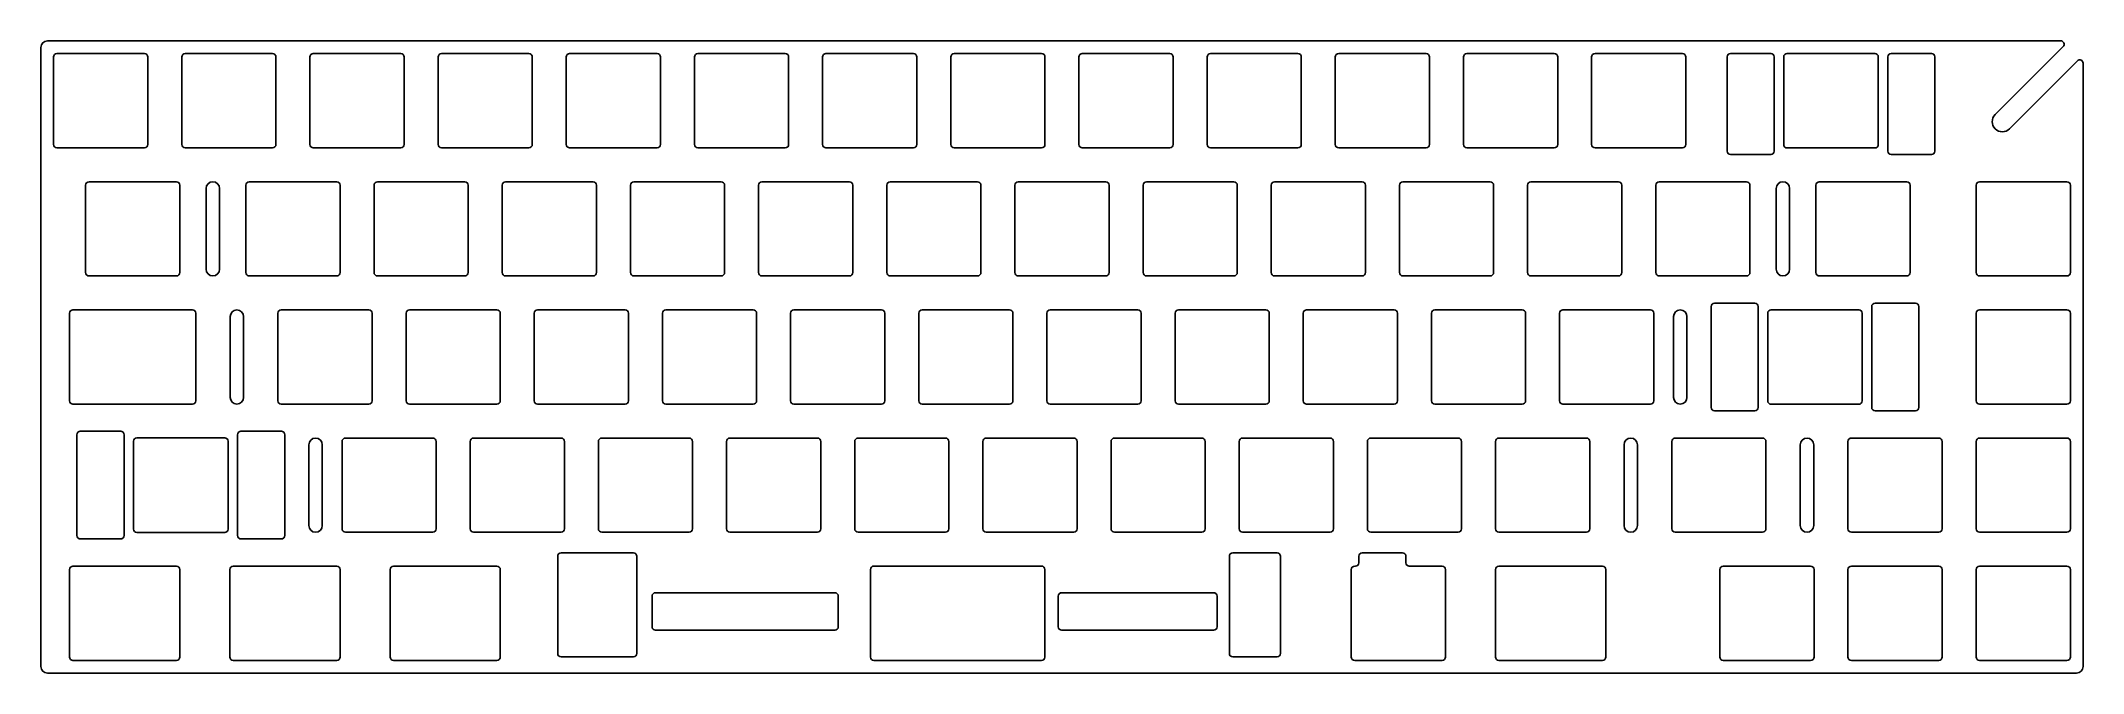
# Model space of a CAD drawing. Extents: x 2722 to 3025, y 1604 to 1698.
import ezdxf

# ---------------------------------------------------------------- set-up
doc = ezdxf.new("R2010")
doc.units = 0
doc.header["$MEASUREMENT"] = 0
doc.layers.get('0').update_dxf_attribs({"linetype": 'CONTINUOUS'})
doc.layers.add('VISIBLE', color=7, linetype='CONTINUOUS')

msp = doc.modelspace()

# ---------------------------------------------------------------- linework, layer by layer
at = {"color": 4}
for p, q in [((2721.81, 1696.87), (2721.81, 1604.87)), ((2722.81, 1697.87), (3022.03, 1697.87)), ((3022.39, 1697.02), (3012.28, 1686.91)), ((2723.71, 1682.47), (2723.71, 1695.47)), ((2724.21, 1695.97), (2737.21, 1695.97)), ((2737.71, 1695.47), (2737.71, 1682.47)), ((2742.76, 1682.47), (2742.76, 1695.47)), ((2743.26, 1695.97), (2756.26, 1695.97)), ((2756.76, 1695.47), (2756.76, 1682.47)), ((2761.81, 1682.47), (2761.81, 1695.47)), ((2762.31, 1695.97), (2775.31, 1695.97)), ((2775.81, 1695.47), (2775.81, 1682.47)), ((2780.86, 1682.47), (2780.86, 1695.47)), ((2781.36, 1695.97), (2794.36, 1695.97)), ((2794.86, 1695.47), (2794.86, 1682.47)), ((2799.91, 1682.47), (2799.91, 1695.47)), ((2800.41, 1695.97), (2813.41, 1695.97)), ((2813.91, 1695.47), (2813.91, 1682.47)), ((2818.96, 1682.47), (2818.96, 1695.47)), ((2819.46, 1695.97), (2832.46, 1695.97)), ((2832.96, 1695.47), (2832.96, 1682.47)), ((2838.01, 1682.47), (2838.01, 1695.47)), ((2838.51, 1695.97), (2851.51, 1695.97)), ((2852.01, 1695.47), (2852.01, 1682.47)), ((2857.06, 1682.47), (2857.06, 1695.47)), ((2857.56, 1695.97), (2870.56, 1695.97)), ((2871.06, 1695.47), (2871.06, 1682.47)), ((2876.11, 1682.47), (2876.11, 1695.47)), ((2876.61, 1695.97), (2889.61, 1695.97)), ((2890.11, 1695.47), (2890.11, 1682.47)), ((2895.16, 1682.47), (2895.16, 1695.47)), ((2895.66, 1695.97), (2908.66, 1695.97)), ((2909.16, 1695.47), (2909.16, 1682.47)), ((2914.21, 1682.47), (2914.21, 1695.47)), ((2914.71, 1695.97), (2927.71, 1695.97)), ((2928.21, 1695.47), (2928.21, 1682.47)), ((2933.26, 1682.47), (2933.26, 1695.47)), ((2933.76, 1695.97), (2946.76, 1695.97)), ((2947.26, 1695.47), (2947.26, 1682.47)), ((2952.31, 1682.47), (2952.31, 1695.47)), ((2952.81, 1695.97), (2965.81, 1695.97)), ((2966.31, 1695.47), (2966.31, 1682.47)), ((2987.89, 1695.99), (2981.36, 1695.99)), ((2987.89, 1695.99), (2994.41, 1695.99)), ((3014.4, 1684.79), (3024.51, 1694.89)), ((3025.36, 1694.54), (3025.36, 1604.87)), ((3012.28, 1684.79), (3012.28, 1684.79)), ((2737.21, 1681.97), (2724.21, 1681.97)), ((2756.26, 1681.97), (2743.26, 1681.97)), ((2775.31, 1681.97), (2762.31, 1681.97)), ((2794.36, 1681.97), (2781.36, 1681.97)), ((2813.41, 1681.97), (2800.41, 1681.97)), ((2832.46, 1681.97), (2819.46, 1681.97)), ((2851.51, 1681.97), (2838.51, 1681.97)), ((2870.56, 1681.97), (2857.56, 1681.97)), ((2889.61, 1681.97), (2876.61, 1681.97)), ((2908.66, 1681.97), (2895.66, 1681.97)), ((2927.71, 1681.97), (2914.71, 1681.97)), ((2946.76, 1681.97), (2933.76, 1681.97)), ((2965.81, 1681.97), (2952.81, 1681.97)), ((2728.47, 1663.42), (2728.47, 1676.42)), ((2728.97, 1676.92), (2741.97, 1676.92)), ((2742.47, 1676.42), (2742.47, 1663.42)), ((2746.38, 1663.92), (2746.38, 1675.92)), ((2748.38, 1663.92), (2748.38, 1675.92)), ((2752.29, 1663.42), (2752.29, 1676.42)), ((2752.79, 1676.92), (2765.79, 1676.92)), ((2766.29, 1676.42), (2766.29, 1663.42)), ((2771.34, 1663.42), (2771.34, 1676.42)), ((2771.84, 1676.92), (2784.84, 1676.92)), ((2785.34, 1676.42), (2785.34, 1663.42)), ((2790.39, 1663.42), (2790.39, 1676.42)), ((2790.89, 1676.92), (2803.89, 1676.92)), ((2804.39, 1676.42), (2804.39, 1663.42)), ((2809.44, 1663.42), (2809.44, 1676.42)), ((2809.94, 1676.92), (2822.94, 1676.92)), ((2823.44, 1676.42), (2823.44, 1663.42)), ((2828.49, 1663.42), (2828.49, 1676.42)), ((2828.99, 1676.92), (2841.99, 1676.92)), ((2842.49, 1676.42), (2842.49, 1663.42)), ((2847.54, 1663.42), (2847.54, 1676.42)), ((2848.04, 1676.92), (2861.04, 1676.92)), ((2861.54, 1676.42), (2861.54, 1663.42)), ((2866.59, 1663.42), (2866.59, 1676.42)), ((2867.09, 1676.92), (2880.09, 1676.92)), ((2880.59, 1676.42), (2880.59, 1663.42)), ((2885.64, 1663.42), (2885.64, 1676.42)), ((2886.14, 1676.92), (2899.14, 1676.92)), ((2899.64, 1676.42), (2899.64, 1663.42)), ((2904.69, 1663.42), (2904.69, 1676.42)), ((2905.19, 1676.92), (2918.19, 1676.92)), ((2918.69, 1676.42), (2918.69, 1663.42)), ((2923.74, 1663.42), (2923.74, 1676.42)), ((2924.24, 1676.92), (2937.24, 1676.92)), ((2937.74, 1676.42), (2937.74, 1663.42)), ((2942.79, 1663.42), (2942.79, 1676.42)), ((2943.29, 1676.92), (2956.29, 1676.92)), ((2956.79, 1676.42), (2956.79, 1663.42)), ((2961.84, 1663.42), (2961.84, 1676.42)), ((2962.34, 1676.92), (2975.34, 1676.92)), ((2975.84, 1676.42), (2975.84, 1663.42)), ((2979.74, 1663.92), (2979.74, 1675.92)), ((2981.74, 1663.92), (2981.74, 1675.92)), ((2985.65, 1663.42), (2985.65, 1676.42)), ((2986.15, 1676.92), (2999.15, 1676.92)), ((2999.65, 1676.42), (2999.65, 1663.42)), ((3009.46, 1663.42), (3009.46, 1676.42)), ((3009.96, 1676.92), (3022.96, 1676.92)), ((3023.46, 1676.42), (3023.46, 1663.42)), ((2741.97, 1662.92), (2728.97, 1662.92)), ((2765.79, 1662.92), (2752.79, 1662.92)), ((2784.84, 1662.92), (2771.84, 1662.92)), ((2803.89, 1662.92), (2790.89, 1662.92)), ((2822.94, 1662.92), (2809.94, 1662.92)), ((2841.99, 1662.92), (2828.99, 1662.92)), ((2861.04, 1662.92), (2848.04, 1662.92)), ((2880.09, 1662.92), (2867.09, 1662.92)), ((2899.14, 1662.92), (2886.14, 1662.92)), ((2918.19, 1662.92), (2905.19, 1662.92)), ((2937.24, 1662.92), (2924.24, 1662.92)), ((2956.29, 1662.92), (2943.29, 1662.92)), ((2975.34, 1662.92), (2962.34, 1662.92)), ((2999.15, 1662.92), (2986.15, 1662.92)), ((3022.96, 1662.92), (3009.96, 1662.92)), ((2726.59, 1657.87), (2744.36, 1657.87)), ((2757.55, 1657.87), (2770.55, 1657.87)), ((2776.6, 1657.87), (2789.6, 1657.87)), ((2795.65, 1657.87), (2808.65, 1657.87)), ((2814.7, 1657.87), (2827.7, 1657.87)), ((2833.75, 1657.87), (2846.75, 1657.87)), ((2852.8, 1657.87), (2865.8, 1657.87)), ((2871.85, 1657.87), (2884.85, 1657.87)), ((2890.9, 1657.87), (2903.9, 1657.87)), ((2909.95, 1657.87), (2922.95, 1657.87)), ((2929, 1657.87), (2942, 1657.87)), ((2948.05, 1657.87), (2961.05, 1657.87)), ((3009.96, 1657.87), (3022.96, 1657.87)), ((2726.09, 1644.37), (2726.09, 1657.37)), ((2744.86, 1657.37), (2744.86, 1644.37)), ((2749.95, 1644.87), (2749.95, 1656.87)), ((2751.95, 1644.87), (2751.95, 1656.87)), ((2757.05, 1644.37), (2757.05, 1657.37)), ((2771.05, 1657.37), (2771.05, 1644.37)), ((2776.1, 1644.37), (2776.1, 1657.37)), ((2790.1, 1657.37), (2790.1, 1644.37)), ((2795.15, 1644.37), (2795.15, 1657.37)), ((2809.15, 1657.37), (2809.15, 1644.37)), ((2814.2, 1644.37), (2814.2, 1657.37)), ((2828.2, 1657.37), (2828.2, 1644.37)), ((2833.25, 1644.37), (2833.25, 1657.37)), ((2847.25, 1657.37), (2847.25, 1644.37)), ((2852.3, 1644.37), (2852.3, 1657.37)), ((2866.3, 1657.37), (2866.3, 1644.37)), ((2871.35, 1644.37), (2871.35, 1657.37)), ((2885.35, 1657.37), (2885.35, 1644.37)), ((2890.4, 1644.37), (2890.4, 1657.37)), ((2904.4, 1657.37), (2904.4, 1644.37)), ((2909.45, 1644.37), (2909.45, 1657.37)), ((2923.45, 1657.37), (2923.45, 1644.37)), ((2928.5, 1644.37), (2928.5, 1657.37)), ((2942.5, 1657.37), (2942.5, 1644.37)), ((2947.55, 1644.37), (2947.55, 1657.37)), ((2961.55, 1657.37), (2961.55, 1644.37)), ((2964.48, 1644.87), (2964.48, 1656.87)), ((2966.48, 1644.87), (2966.48, 1656.87)), ((3009.46, 1644.37), (3009.46, 1657.37)), ((3023.46, 1657.37), (3023.46, 1644.37)), ((2744.36, 1643.87), (2726.59, 1643.87)), ((2770.55, 1643.87), (2757.55, 1643.87)), ((2789.6, 1643.87), (2776.6, 1643.87)), ((2808.65, 1643.87), (2795.65, 1643.87)), ((2827.7, 1643.87), (2814.7, 1643.87)), ((2846.75, 1643.87), (2833.75, 1643.87)), ((2865.8, 1643.87), (2852.8, 1643.87)), ((2884.85, 1643.87), (2871.85, 1643.87)), ((2903.9, 1643.87), (2890.9, 1643.87)), ((2922.95, 1643.87), (2909.95, 1643.87)), ((2942, 1643.87), (2929, 1643.87)), ((2961.05, 1643.87), (2948.05, 1643.87)), ((3022.96, 1643.87), (3009.96, 1643.87)), ((2761.65, 1625.82), (2761.65, 1637.82)), ((2763.65, 1625.82), (2763.65, 1637.82)), ((2766.58, 1625.32), (2766.58, 1638.32)), ((2767.08, 1638.82), (2780.08, 1638.82)), ((2780.58, 1638.32), (2780.58, 1625.32)), ((2785.63, 1625.32), (2785.63, 1638.32)), ((2786.13, 1638.82), (2799.13, 1638.82)), ((2799.63, 1638.32), (2799.63, 1625.32)), ((2804.68, 1625.32), (2804.68, 1638.32)), ((2805.18, 1638.82), (2818.18, 1638.82)), ((2818.68, 1638.32), (2818.68, 1625.32)), ((2823.73, 1625.32), (2823.73, 1638.32)), ((2824.23, 1638.82), (2837.23, 1638.82)), ((2837.73, 1638.32), (2837.73, 1625.32)), ((2842.78, 1625.32), (2842.78, 1638.32)), ((2843.28, 1638.82), (2856.28, 1638.82)), ((2856.78, 1638.32), (2856.78, 1625.32)), ((2861.83, 1625.32), (2861.83, 1638.32)), ((2862.33, 1638.82), (2875.33, 1638.82)), ((2875.83, 1638.32), (2875.83, 1625.32)), ((2880.88, 1625.32), (2880.88, 1638.32)), ((2881.38, 1638.82), (2894.38, 1638.82)), ((2894.88, 1638.32), (2894.88, 1625.32)), ((2899.93, 1625.32), (2899.93, 1638.32)), ((2900.43, 1638.82), (2913.43, 1638.82)), ((2913.93, 1638.32), (2913.93, 1625.32)), ((2918.98, 1625.32), (2918.98, 1638.32)), ((2919.48, 1638.82), (2932.48, 1638.82)), ((2932.98, 1638.32), (2932.98, 1625.32)), ((2938.03, 1625.32), (2938.03, 1638.32)), ((2938.53, 1638.82), (2951.53, 1638.82)), ((2952.03, 1638.32), (2952.03, 1625.32)), ((2957.12, 1625.82), (2957.12, 1637.82)), ((2959.12, 1625.82), (2959.12, 1637.82)), ((2964.22, 1625.32), (2964.22, 1638.32)), ((2964.72, 1638.82), (2977.72, 1638.82)), ((2978.22, 1638.32), (2978.22, 1625.32)), ((2983.32, 1625.82), (2983.32, 1637.82)), ((2985.32, 1625.82), (2985.32, 1637.82)), ((2990.41, 1625.32), (2990.41, 1638.32)), ((2990.91, 1638.82), (3003.91, 1638.82)), ((3004.41, 1638.32), (3004.41, 1625.32)), ((3009.46, 1625.32), (3009.46, 1638.32)), ((3009.96, 1638.82), (3022.96, 1638.82)), ((3023.46, 1638.32), (3023.46, 1625.32)), ((2780.08, 1624.82), (2767.08, 1624.82)), ((2799.13, 1624.82), (2786.13, 1624.82)), ((2818.18, 1624.82), (2805.18, 1624.82)), ((2837.23, 1624.82), (2824.23, 1624.82)), ((2856.28, 1624.82), (2843.28, 1624.82)), ((2875.33, 1624.82), (2862.33, 1624.82)), ((2894.38, 1624.82), (2881.38, 1624.82)), ((2913.43, 1624.82), (2900.43, 1624.82)), ((2932.48, 1624.82), (2919.48, 1624.82)), ((2951.53, 1624.82), (2938.53, 1624.82)), ((2977.72, 1624.82), (2964.72, 1624.82)), ((3003.91, 1624.82), (2990.91, 1624.82)), ((3022.96, 1624.82), (3009.96, 1624.82)), ((2799.13, 1621.74), (2809.89, 1621.74)), ((2898.46, 1621.24), (2898.46, 1606.79)), ((2898.96, 1621.74), (2905.56, 1621.74)), ((2899.13, 1621.74), (2905.13, 1621.74)), ((2906.06, 1606.79), (2906.06, 1621.24)), ((2918.21, 1621.77), (2924.21, 1621.77)), ((2726.09, 1606.27), (2726.09, 1619.27)), ((2726.59, 1619.77), (2739.59, 1619.77)), ((2749.91, 1606.27), (2749.91, 1619.27)), ((2750.41, 1619.77), (2763.41, 1619.77)), ((2773.72, 1606.27), (2773.72, 1619.27)), ((2774.22, 1619.77), (2787.22, 1619.77)), ((2810.39, 1606.79), (2810.39, 1620.29)), ((2845.13, 1619.29), (2845.13, 1606.24)), ((2858.68, 1619.79), (2845.63, 1619.79)), ((2916.59, 1606.27), (2916.59, 1619.27)), ((2930.59, 1619.27), (2930.59, 1606.27)), ((2940.91, 1619.77), (2953.91, 1619.77)), ((2954.41, 1619.27), (2954.41, 1606.27)), ((2971.36, 1606.27), (2971.36, 1619.27)), ((2971.86, 1619.77), (2984.86, 1619.77)), ((2985.36, 1619.27), (2985.36, 1606.27)), ((2990.41, 1606.27), (2990.41, 1619.27)), ((2990.91, 1619.77), (3003.91, 1619.77)), ((3004.41, 1619.27), (3004.41, 1606.27)), ((3009.46, 1606.27), (3009.46, 1619.27)), ((3009.96, 1619.77), (3022.96, 1619.77)), ((3023.46, 1619.27), (3023.46, 1606.27)), ((2799.13, 1606.29), (2809.89, 1606.29)), ((2905.56, 1606.29), (2898.96, 1606.29)), ((2722.81, 1603.87), (3023.36, 1603.87)), ((2739.59, 1605.77), (2726.59, 1605.77)), ((2763.41, 1605.77), (2750.41, 1605.77)), ((2787.22, 1605.77), (2774.22, 1605.77)), ((2845.63, 1605.74), (2858.68, 1605.74)), ((2930.09, 1605.77), (2917.09, 1605.77)), ((2953.91, 1605.77), (2940.91, 1605.77)), ((2984.86, 1605.77), (2971.86, 1605.77)), ((3003.91, 1605.77), (2990.91, 1605.77)), ((3022.96, 1605.77), (3009.96, 1605.77)), ((3023.36, 1603.87), (3024.36, 1603.87))]:
    msp.add_line(p, q, dxfattribs=at)
for points in [[(2972.45, 1695.49, -0.414214), (2972.95, 1695.99), (2978.95, 1695.99, -0.414214), (2979.45, 1695.49)], [(2979.45, 1695.49), (2979.45, 1681.47, -0.414214), (2978.95, 1680.97), (2972.95, 1680.97, -0.414214), (2972.45, 1681.47), (2972.45, 1695.49)], [(2996.33, 1695.49, -0.414214), (2996.83, 1695.99), (3002.83, 1695.99, -0.414214), (3003.33, 1695.49)], [(3003.33, 1695.49), (3003.33, 1681.47, -0.414214), (3002.83, 1680.97), (2996.83, 1680.97, -0.414214), (2996.33, 1681.47), (2996.33, 1695.49)]]:
    msp.add_lwpolyline(points, format="xyb", dxfattribs=at)
for points in [[(2981.36, 1681.94), (2994.41, 1681.94, 0.414214), (2994.91, 1682.44), (2994.91, 1695.49, 0.414214), (2994.41, 1695.99), (2981.36, 1695.99, 0.414214), (2980.86, 1695.49), (2980.86, 1682.44, 0.414214)], [(2970.07, 1658.37, -0.414214), (2970.57, 1658.87), (2976.57, 1658.87, -0.414214), (2977.07, 1658.37), (2977.07, 1643.37, -0.414214), (2976.57, 1642.87), (2970.57, 1642.87, -0.414214), (2970.07, 1643.37)], [(2978.98, 1643.84), (2992.03, 1643.84, 0.414214), (2992.53, 1644.34), (2992.53, 1657.39, 0.414214), (2992.03, 1657.89), (2978.98, 1657.89, 0.414214), (2978.48, 1657.39), (2978.48, 1644.34, 0.414214)], [(2993.94, 1658.37, -0.414214), (2994.44, 1658.87), (3000.44, 1658.87, -0.414214), (3000.94, 1658.37), (3000.94, 1643.37, -0.414214), (3000.44, 1642.87), (2994.44, 1642.87, -0.414214), (2993.94, 1643.37)], [(2727.18, 1639.32, -0.414214), (2727.68, 1639.82), (2733.68, 1639.82, -0.414214), (2734.18, 1639.32), (2734.18, 1624.32, -0.414214), (2733.68, 1623.82), (2727.68, 1623.82, -0.414214), (2727.18, 1624.32)], [(2751.06, 1639.32, -0.414214), (2751.56, 1639.82), (2757.56, 1639.82, -0.414214), (2758.06, 1639.32), (2758.06, 1624.32, -0.414214), (2757.56, 1623.82), (2751.56, 1623.82, -0.414214), (2751.06, 1624.32)], [(2736.09, 1624.79), (2749.14, 1624.79, 0.414214), (2749.64, 1625.29), (2749.64, 1638.34, 0.414214), (2749.14, 1638.84), (2736.09, 1638.84, 0.414214), (2735.59, 1638.34), (2735.59, 1625.29, 0.414214)], [(2840.34, 1615.33, 0.414214), (2839.84, 1615.83), (2813.16, 1615.83, 0.414214), (2812.66, 1615.33), (2812.66, 1610.75, 0.414214), (2813.16, 1610.25), (2839.84, 1610.25, 0.414214), (2840.34, 1610.75)], [(2896.63, 1615.33, 0.414214), (2896.13, 1615.83), (2873.54, 1615.83, 0.414214), (2873.04, 1615.33), (2873.04, 1610.75, 0.414214), (2873.54, 1610.25), (2896.13, 1610.25, 0.414214), (2896.63, 1610.75)]]:
    msp.add_lwpolyline(points, format="xyb", close=True, dxfattribs=at)
for centre, radius, start, end in [((2722.81, 1696.87), 1, 90, 180), ((3022.03, 1697.37, 0), 0.5, 315, 90), ((2724.21, 1695.47), 0.5, 90, 180), ((2737.21, 1695.47), 0.5, 0, 90), ((2743.26, 1695.47), 0.5, 90, 180), ((2756.26, 1695.47), 0.5, 0, 90), ((2762.31, 1695.47), 0.5, 90, 180), ((2775.31, 1695.47), 0.5, 0, 90), ((2781.36, 1695.47), 0.5, 90, 180), ((2794.36, 1695.47), 0.5, 0, 90), ((2800.41, 1695.47), 0.5, 90, 180), ((2813.41, 1695.47), 0.5, 0, 90), ((2819.46, 1695.47), 0.5, 90, 180), ((2832.46, 1695.47), 0.5, 0, 90), ((2838.51, 1695.47), 0.5, 90, 180), ((2851.51, 1695.47), 0.5, 0, 90), ((2857.56, 1695.47), 0.5, 90, 180), ((2870.56, 1695.47), 0.5, 0, 90), ((2876.61, 1695.47), 0.5, 90, 180), ((2889.61, 1695.47), 0.5, 0, 90), ((2895.66, 1695.47), 0.5, 90, 180), ((2908.66, 1695.47), 0.5, 0, 90), ((2914.71, 1695.47), 0.5, 90, 180), ((2927.71, 1695.47), 0.5, 0, 90), ((2933.76, 1695.47), 0.5, 90, 180), ((2946.76, 1695.47), 0.5, 0, 90), ((2952.81, 1695.47), 0.5, 90, 180), ((2965.81, 1695.47), 0.5, 0, 90), ((3024.86, 1694.54), 0.5, 0, 135), ((3013.34, 1685.85, 0), 1.5, 135, 225), ((3013.34, 1685.85, 0), 1.5, 225, 315), ((2724.21, 1682.47), 0.5, 180, 270), ((2737.21, 1682.47), 0.5, 270, 0), ((2743.26, 1682.47), 0.5, 180, 270), ((2756.26, 1682.47), 0.5, 270, 0), ((2762.31, 1682.47), 0.5, 180, 270), ((2775.31, 1682.47), 0.5, 270, 0), ((2781.36, 1682.47), 0.5, 180, 270), ((2794.36, 1682.47), 0.5, 270, 0), ((2800.41, 1682.47), 0.5, 180, 270), ((2813.41, 1682.47), 0.5, 270, 0), ((2819.46, 1682.47), 0.5, 180, 270), ((2832.46, 1682.47), 0.5, 270, 0), ((2838.51, 1682.47), 0.5, 180, 270), ((2851.51, 1682.47), 0.5, 270, 0), ((2857.56, 1682.47), 0.5, 180, 270), ((2870.56, 1682.47), 0.5, 270, 0), ((2876.61, 1682.47), 0.5, 180, 270), ((2889.61, 1682.47), 0.5, 270, 0), ((2895.66, 1682.47), 0.5, 180, 270), ((2908.66, 1682.47), 0.5, 270, 0), ((2914.71, 1682.47), 0.5, 180, 270), ((2927.71, 1682.47), 0.5, 270, 0), ((2933.76, 1682.47), 0.5, 180, 270), ((2946.76, 1682.47), 0.5, 270, 0), ((2952.81, 1682.47), 0.5, 180, 270), ((2965.81, 1682.47), 0.5, 270, 0), ((2728.97, 1676.42), 0.5, 90, 180), ((2741.97, 1676.42), 0.5, 0, 90), ((2747.38, 1675.92), 1, 90, 180), ((2747.38, 1675.92), 1, 0, 90), ((2752.79, 1676.42), 0.5, 90, 180), ((2765.79, 1676.42), 0.5, 0, 90), ((2771.84, 1676.42), 0.5, 90, 180), ((2784.84, 1676.42), 0.5, 0, 90), ((2790.89, 1676.42), 0.5, 90, 180), ((2803.89, 1676.42), 0.5, 0, 90), ((2809.94, 1676.42), 0.5, 90, 180), ((2822.94, 1676.42), 0.5, 0, 90), ((2828.99, 1676.42), 0.5, 90, 180), ((2841.99, 1676.42), 0.5, 0, 90), ((2848.04, 1676.42), 0.5, 90, 180), ((2861.04, 1676.42), 0.5, 0, 90), ((2867.09, 1676.42), 0.5, 90, 180), ((2880.09, 1676.42), 0.5, 0, 90), ((2886.14, 1676.42), 0.5, 90, 180), ((2899.14, 1676.42), 0.5, 0, 90), ((2905.19, 1676.42), 0.5, 90, 180), ((2918.19, 1676.42), 0.5, 0, 90), ((2924.24, 1676.42), 0.5, 90, 180), ((2937.24, 1676.42), 0.5, 0, 90), ((2943.29, 1676.42), 0.5, 90, 180), ((2956.29, 1676.42), 0.5, 0, 90), ((2962.34, 1676.42), 0.5, 90, 180), ((2975.34, 1676.42), 0.5, 0, 90), ((2980.74, 1675.92), 1, 90, 180), ((2980.74, 1675.92), 1, 0, 90), ((2986.15, 1676.42), 0.5, 90, 180), ((2999.15, 1676.42), 0.5, 0, 90), ((3009.96, 1676.42), 0.5, 90, 180), ((3022.96, 1676.42), 0.5, 0, 90), ((2747.38, 1663.92), 1, 180, 270), ((2747.38, 1663.92), 1, 270, 0), ((2980.74, 1663.92), 1, 180, 270), ((2980.74, 1663.92), 1, 270, 0), ((2728.97, 1663.42), 0.5, 180, 270), ((2741.97, 1663.42), 0.5, 270, 0), ((2752.79, 1663.42), 0.5, 180, 270), ((2765.79, 1663.42), 0.5, 270, 0), ((2771.84, 1663.42), 0.5, 180, 270), ((2784.84, 1663.42), 0.5, 270, 0), ((2790.89, 1663.42), 0.5, 180, 270), ((2803.89, 1663.42), 0.5, 270, 0), ((2809.94, 1663.42), 0.5, 180, 270), ((2822.94, 1663.42), 0.5, 270, 0), ((2828.99, 1663.42), 0.5, 180, 270), ((2841.99, 1663.42), 0.5, 270, 0), ((2848.04, 1663.42), 0.5, 180, 270), ((2861.04, 1663.42), 0.5, 270, 0), ((2867.09, 1663.42), 0.5, 180, 270), ((2880.09, 1663.42), 0.5, 270, 0), ((2886.14, 1663.42), 0.5, 180, 270), ((2899.14, 1663.42), 0.5, 270, 0), ((2905.19, 1663.42), 0.5, 180, 270), ((2918.19, 1663.42), 0.5, 270, 0), ((2924.24, 1663.42), 0.5, 180, 270), ((2937.24, 1663.42), 0.5, 270, 0), ((2943.29, 1663.42), 0.5, 180, 270), ((2956.29, 1663.42), 0.5, 270, 0), ((2962.34, 1663.42), 0.5, 180, 270), ((2975.34, 1663.42), 0.5, 270, 0), ((2986.15, 1663.42), 0.5, 180, 270), ((2999.15, 1663.42), 0.5, 270, 0), ((3009.96, 1663.42), 0.5, 180, 270), ((3022.96, 1663.42), 0.5, 270, 0), ((2726.59, 1657.37), 0.5, 90, 180), ((2744.36, 1657.37), 0.5, 0, 90), ((2750.95, 1656.87), 1, 90, 180), ((2750.95, 1656.87), 1, 0, 90), ((2757.55, 1657.37), 0.5, 90, 180), ((2770.55, 1657.37), 0.5, 0, 90), ((2776.6, 1657.37), 0.5, 90, 180), ((2789.6, 1657.37), 0.5, 0, 90), ((2795.65, 1657.37), 0.5, 90, 180), ((2808.65, 1657.37), 0.5, 0, 90), ((2814.7, 1657.37), 0.5, 90, 180), ((2827.7, 1657.37), 0.5, 0, 90), ((2833.75, 1657.37), 0.5, 90, 180), ((2846.75, 1657.37), 0.5, 0, 90), ((2852.8, 1657.37), 0.5, 90, 180), ((2865.8, 1657.37), 0.5, 0, 90), ((2871.85, 1657.37), 0.5, 90, 180), ((2884.85, 1657.37), 0.5, 0, 90), ((2890.9, 1657.37), 0.5, 90, 180), ((2903.9, 1657.37), 0.5, 0, 90), ((2909.95, 1657.37), 0.5, 90, 180), ((2922.95, 1657.37), 0.5, 0, 90), ((2929, 1657.37), 0.5, 90, 180), ((2942, 1657.37), 0.5, 0, 90), ((2948.05, 1657.37), 0.5, 90, 180), ((2961.05, 1657.37), 0.5, 0, 90), ((2965.48, 1656.87), 1, 90, 180), ((2965.48, 1656.87), 1, 0, 90), ((3009.96, 1657.37), 0.5, 90, 180), ((3022.96, 1657.37), 0.5, 0, 90), ((2726.59, 1644.37), 0.5, 180, 270), ((2744.36, 1644.37), 0.5, 270, 0), ((2750.95, 1644.87), 1, 180, 270), ((2750.95, 1644.87), 1, 270, 0), ((2757.55, 1644.37), 0.5, 180, 270), ((2770.55, 1644.37), 0.5, 270, 0), ((2776.6, 1644.37), 0.5, 180, 270), ((2789.6, 1644.37), 0.5, 270, 0), ((2795.65, 1644.37), 0.5, 180, 270), ((2808.65, 1644.37), 0.5, 270, 0), ((2814.7, 1644.37), 0.5, 180, 270), ((2827.7, 1644.37), 0.5, 270, 0), ((2833.75, 1644.37), 0.5, 180, 270), ((2846.75, 1644.37), 0.5, 270, 0), ((2852.8, 1644.37), 0.5, 180, 270), ((2865.8, 1644.37), 0.5, 270, 0), ((2871.85, 1644.37), 0.5, 180, 270), ((2884.85, 1644.37), 0.5, 270, 0), ((2890.9, 1644.37), 0.5, 180, 270), ((2903.9, 1644.37), 0.5, 270, 0), ((2909.95, 1644.37), 0.5, 180, 270), ((2922.95, 1644.37), 0.5, 270, 0), ((2929, 1644.37), 0.5, 180, 270), ((2942, 1644.37), 0.5, 270, 0), ((2948.05, 1644.37), 0.5, 180, 270), ((2961.05, 1644.37), 0.5, 270, 0), ((2965.48, 1644.87), 1, 180, 270), ((2965.48, 1644.87), 1, 270, 0), ((3009.96, 1644.37), 0.5, 180, 270), ((3022.96, 1644.37), 0.5, 270, 0), ((2762.65, 1637.82), 1, 90, 180), ((2762.65, 1637.82), 1, 0, 90), ((2767.08, 1638.32), 0.5, 90, 180), ((2780.08, 1638.32), 0.5, 0, 90), ((2786.13, 1638.32), 0.5, 90, 180), ((2799.13, 1638.32), 0.5, 0, 90), ((2805.18, 1638.32), 0.5, 90, 180), ((2818.18, 1638.32), 0.5, 0, 90), ((2824.23, 1638.32), 0.5, 90, 180), ((2837.23, 1638.32), 0.5, 0, 90), ((2843.28, 1638.32), 0.5, 90, 180), ((2856.28, 1638.32), 0.5, 0, 90), ((2862.33, 1638.32), 0.5, 90, 180), ((2875.33, 1638.32), 0.5, 0, 90), ((2881.38, 1638.32), 0.5, 90, 180), ((2894.38, 1638.32), 0.5, 0, 90), ((2900.43, 1638.32), 0.5, 90, 180), ((2913.43, 1638.32), 0.5, 0, 90), ((2919.48, 1638.32), 0.5, 90, 180), ((2932.48, 1638.32), 0.5, 0, 90), ((2938.53, 1638.32), 0.5, 90, 180), ((2951.53, 1638.32), 0.5, 0, 90), ((2958.12, 1637.82), 1, 90, 180), ((2958.12, 1637.82), 1, 0, 90), ((2964.72, 1638.32), 0.5, 90, 180), ((2977.72, 1638.32), 0.5, 0, 90), ((2984.32, 1637.82), 1, 90, 180), ((2984.32, 1637.82), 1, 0, 90), ((2990.91, 1638.32), 0.5, 90, 180), ((3003.91, 1638.32), 0.5, 0, 90), ((3009.96, 1638.32), 0.5, 90, 180), ((3022.96, 1638.32), 0.5, 0, 90), ((2762.65, 1625.82), 1, 180, 270), ((2762.65, 1625.82), 1, 270, 0), ((2767.08, 1625.32), 0.5, 180, 270), ((2780.08, 1625.32), 0.5, 270, 0), ((2786.13, 1625.32), 0.5, 180, 270), ((2799.13, 1625.32), 0.5, 270, 0), ((2805.18, 1625.32), 0.5, 180, 270), ((2818.18, 1625.32), 0.5, 270, 0), ((2824.23, 1625.32), 0.5, 180, 270), ((2837.23, 1625.32), 0.5, 270, 0), ((2843.28, 1625.32), 0.5, 180, 270), ((2856.28, 1625.32), 0.5, 270, 0), ((2862.33, 1625.32), 0.5, 180, 270), ((2875.33, 1625.32), 0.5, 270, 0), ((2881.38, 1625.32), 0.5, 180, 270), ((2894.38, 1625.32), 0.5, 270, 0), ((2900.43, 1625.32), 0.5, 180, 270), ((2913.43, 1625.32), 0.5, 270, 0), ((2919.48, 1625.32), 0.5, 180, 270), ((2932.48, 1625.32), 0.5, 270, 0), ((2938.53, 1625.32), 0.5, 180, 270), ((2951.53, 1625.32), 0.5, 270, 0), ((2958.12, 1625.82), 1, 180, 270), ((2958.12, 1625.82), 1, 270, 0), ((2964.72, 1625.32), 0.5, 180, 270), ((2977.72, 1625.32), 0.5, 270, 0), ((2984.32, 1625.82), 1, 180, 270), ((2984.32, 1625.82), 1, 270, 0), ((2990.91, 1625.32), 0.5, 180, 270), ((3003.91, 1625.32), 0.5, 270, 0), ((3009.96, 1625.32), 0.5, 180, 270), ((3022.96, 1625.32), 0.5, 270, 0), ((2898.96, 1621.24), 0.5, 90, 180), ((2905.56, 1621.24), 0.5, 0, 90), ((2726.59, 1619.27), 0.5, 90, 180), ((2750.41, 1619.27), 0.5, 90, 180), ((2774.22, 1619.27), 0.5, 90, 180), ((2845.63, 1619.29), 0.5, 90, 180), ((2917.09, 1619.27), 0.5, 90, 180), ((2930.09, 1619.27), 0.5, 0, 90), ((2953.91, 1619.27), 0.5, 0, 90), ((2971.86, 1619.27), 0.5, 90, 180), ((2984.86, 1619.27), 0.5, 0, 90), ((2990.91, 1619.27), 0.5, 90, 180), ((3003.91, 1619.27), 0.5, 0, 90), ((3009.96, 1619.27), 0.5, 90, 180), ((3022.96, 1619.27), 0.5, 0, 90), ((2726.59, 1606.27), 0.5, 180, 270), ((2750.41, 1606.27), 0.5, 180, 270), ((2774.22, 1606.27), 0.5, 180, 270), ((2799.13, 1606.79), 0.5, 180, 270), ((2809.89, 1606.79), 0.5, 270, 0), ((2845.63, 1606.24), 0.5, 180, 270), ((2898.96, 1606.79), 0.5, 180, 270), ((2905.56, 1606.79), 0.5, 270, 0), ((2917.09, 1606.27), 0.5, 180, 270), ((2930.09, 1606.27), 0.5, 270, 0), ((2953.91, 1606.27), 0.5, 270, 0), ((2971.86, 1606.27), 0.5, 180, 270), ((2984.86, 1606.27), 0.5, 270, 0), ((2990.91, 1606.27), 0.5, 180, 270), ((3003.91, 1606.27), 0.5, 270, 0), ((3009.96, 1606.27), 0.5, 180, 270), ((3022.96, 1606.27), 0.5, 270, 0), ((2722.81, 1604.87), 1, 180, 270), ((3024.36, 1604.87), 1, 270, 0)]:
    msp.add_arc(centre, radius, start, end, dxfattribs=at)
at = {"layer": 'VISIBLE', "color": 4}
for p, q in [((2798.63, 1606.79), (2798.63, 1621.24)), ((2810.39, 1607.24), (2810.39, 1621.24)), ((2917.71, 1620.27), (2917.71, 1621.27)), ((2924.71, 1620.27), (2924.71, 1621.27)), ((2726.09, 1619.27), (2726.09, 1606.27)), ((2726.59, 1619.77), (2741.98, 1619.77)), ((2742.48, 1619.27), (2742.48, 1606.27)), ((2749.91, 1619.27), (2749.91, 1606.27)), ((2750.41, 1619.77), (2765.79, 1619.77)), ((2766.29, 1619.27), (2766.29, 1606.27)), ((2773.72, 1619.27), (2773.72, 1606.27)), ((2774.22, 1619.77), (2789.6, 1619.77)), ((2790.1, 1619.27), (2790.1, 1606.27)), ((2845.13, 1619.24), (2845.13, 1606.24)), ((2845.63, 1619.79), (2870.54, 1619.79)), ((2871.04, 1619.25), (2871.04, 1606.25)), ((2871.04, 1619.24), (2871.04, 1606.24)), ((2916.59, 1619.27), (2916.59, 1606.27)), ((2917.09, 1619.77), (2917.21, 1619.77)), ((2925.21, 1619.77), (2930.09, 1619.77)), ((2930.59, 1619.27), (2930.59, 1606.27)), ((2938.03, 1619.27), (2938.03, 1606.27)), ((2938.53, 1619.77), (2953.91, 1619.77)), ((2954.41, 1619.27), (2954.41, 1606.27)), ((2726.59, 1605.77), (2741.98, 1605.77)), ((2750.41, 1605.77), (2765.79, 1605.77)), ((2774.22, 1605.77), (2789.6, 1605.77)), ((2845.63, 1605.74), (2870.54, 1605.74)), ((2845.63, 1605.74), (2870.54, 1605.74)), ((2917.09, 1605.77), (2930.09, 1605.77)), ((2938.53, 1605.77), (2953.91, 1605.77))]:
    msp.add_line(p, q, dxfattribs=at)
for centre, start, end in [((2799.13, 1621.24), 90, 180), ((2809.89, 1621.24), 0, 90), ((2918.21, 1621.27), 90, 180), ((2924.21, 1621.27), 0, 90), ((2726.59, 1619.27), 90, 180), ((2741.98, 1619.27), 0, 90), ((2750.41, 1619.27), 90, 180), ((2765.79, 1619.27), 0, 90), ((2774.22, 1619.27), 90, 180), ((2789.6, 1619.27), 0, 90), ((2845.63, 1619.29), 90, 180), ((2870.54, 1619.29), 0, 90), ((2917.09, 1619.27), 90, 180), ((2917.21, 1620.27), 270, 0), ((2925.21, 1620.27), 180, 270), ((2930.09, 1619.27), 0, 90), ((2938.53, 1619.27), 90, 180), ((2953.91, 1619.27), 0, 90), ((2726.59, 1606.27), 180, 270), ((2741.98, 1606.27), 270, 0), ((2750.41, 1606.27), 180, 270), ((2765.79, 1606.27), 270, 0), ((2774.22, 1606.27), 180, 270), ((2789.6, 1606.27), 270, 0), ((2845.63, 1606.24), 180, 270), ((2870.54, 1606.24), 270, 0), ((2917.09, 1606.27), 180, 270), ((2930.09, 1606.27), 270, 0), ((2938.53, 1606.27), 180, 270), ((2953.91, 1606.27), 270, 0)]:
    msp.add_arc(centre, 0.5, start, end, dxfattribs=at)

doc.saveas('drawing.dxf')
